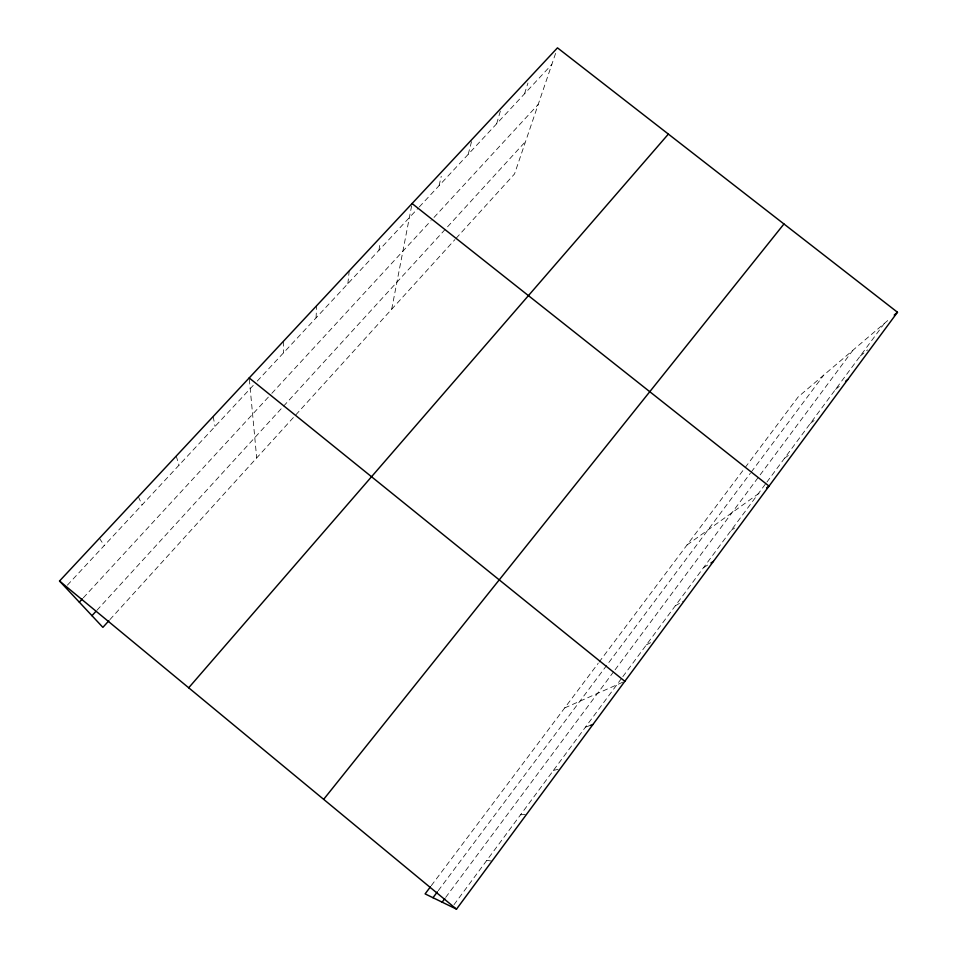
<?xml version="1.0" encoding="UTF-8"?>
<svg xmlns="http://www.w3.org/2000/svg" width="957" height="957" viewBox="0 0 957 957"><rect width="100%" height="100%" fill="white"/><g stroke="black" fill="none" stroke-linecap="round" stroke-linejoin="round"><path stroke-width="0.72" stroke-dasharray="4.79 3.59" d="M316.061 317.868L316.647 305.714M347.87 283.679L349.197 270.855M378.96 250.255L380.18 242.181M391.688 309.255L411.809 204.93M439.107 185.61L441.249 176.303M468.2 154.34L471.813 140.559M496.671 123.74L501.229 108.069M524.532 93.798L527.953 83.02M555.586 53.389L514.519 173.959L455.939 238.484M454.013 904.676L621.978 677.819M622.84 676.647L766.019 483.261M766.904 482.077L884.352 323.442M445.663 897.439L614.203 670.977M615.076 669.804L852.854 350.298M438.258 890.668L750.396 473.189M751.269 472.028L823.714 375.132M431.296 885.656L598.173 663.345M599.058 662.16L744.307 468.679M745.192 467.495L798.186 396.904L889.819 318.777M109.899 619.634L454.946 239.573M96.968 610.231L525.584 141.469M83.343 597.802L270.807 394.463M271.824 393.363L431.069 220.636M434.023 217.43L538.193 104.445M67.385 585.158L253.234 385.408M257.266 381.065L418.293 207.992M419.286 206.927L551.806 64.478M860.199 356.076L867.628 349.903M835.509 389.415L839.995 385.791M810.28 423.484L815.675 419.274M784.489 458.331L790.195 454.037M687.042 544.964L761.748 491.336M731.124 530.393L734.605 528.037M703.527 567.68L708.467 564.546M675.271 605.829L683.418 601.092M646.358 644.886L653.822 641.023M564.714 707.917L624.837 681.3M585.493 727.105L590.421 725.394M553.445 770.385L560.12 768.89M520.572 814.778L526.494 814.419M486.85 860.331L491.958 861.156M99.432 538.289L104.241 545.55M138.322 496.647L142.103 504.853M176.22 456.07L179.031 465.162M213.16 416.51L215.05 426.439M249.322 379.271L256.691 457.948M283.32 341.386L283.511 352.858"/><path stroke-width="1.44" d="M430.411 886.828L425.111 893.886L456.501 909.15L897.475 312.257L557.476 47.85L59.525 581.019L102.889 627.361L108.895 620.746M442.146 902.164L444.79 898.623M432.995 897.714L437.385 891.84M323.657 799.346L783.962 223.974M188.696 687.796L668.369 134.088M91.968 615.698L95.975 611.32M79.311 602.168L82.338 598.891M894.197 315.056L897.475 312.257M845.581 381.269L847.83 379.462M766.605 487.855L769.033 486.108L412.084 203.53M710.931 562.979L713.408 561.412M590.421 725.394L592.885 724.533M249.191 377.931L624.837 681.3M59.525 581.019L456.501 909.15"/></g></svg>
